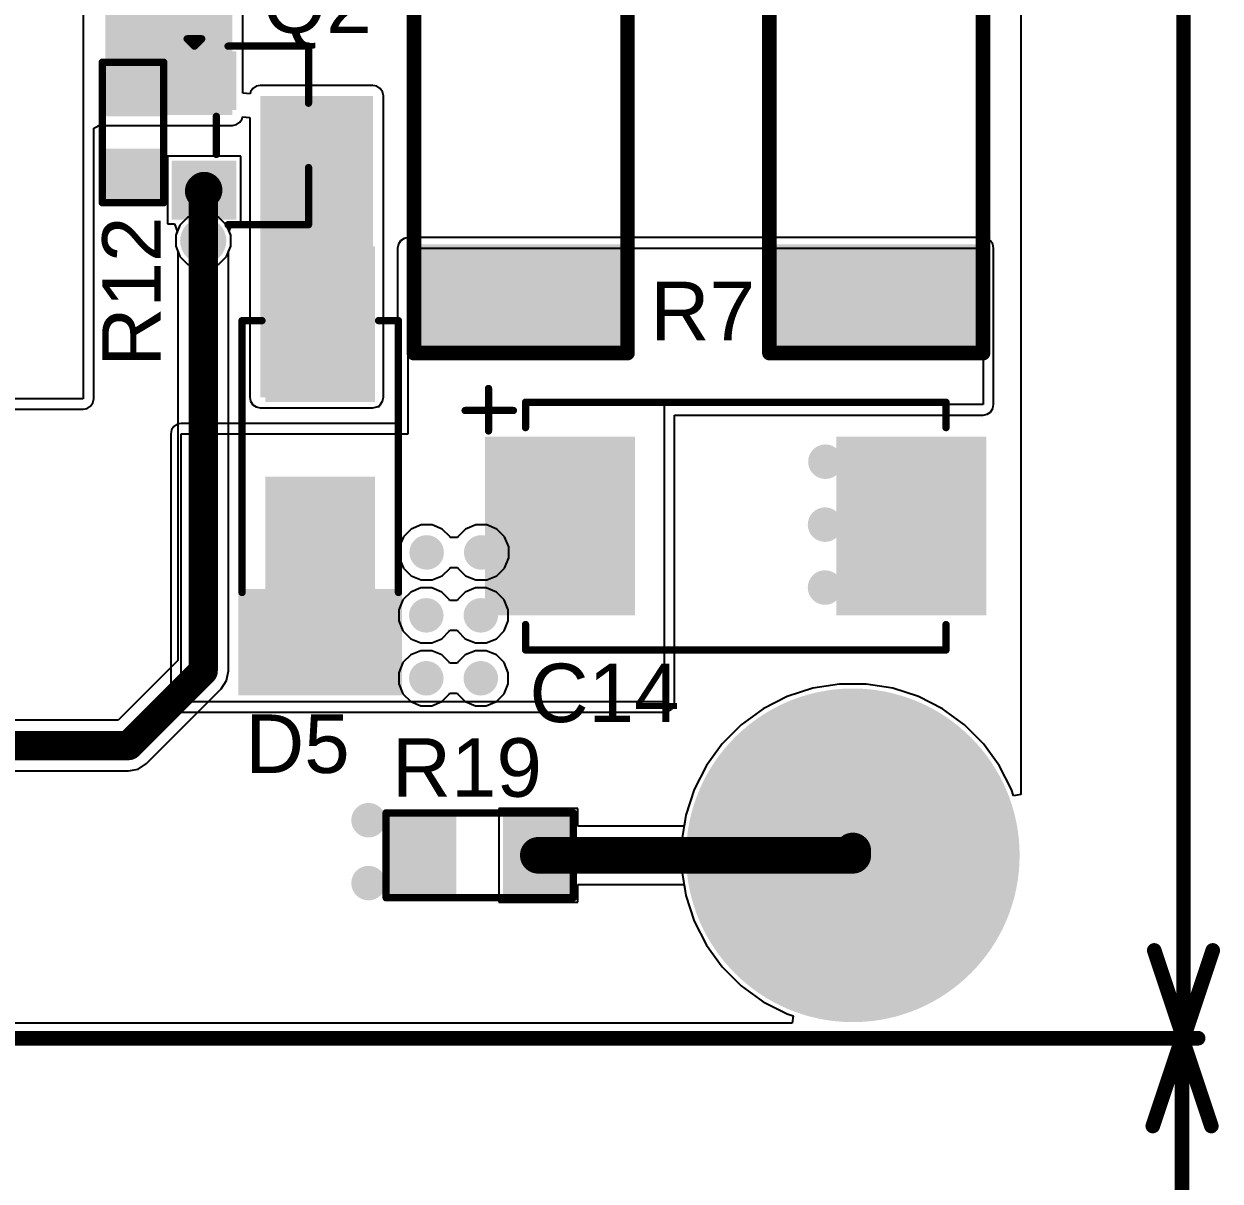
# Model space of a CAD drawing. Header units: millimetres. Extents: x 0 to 215, y 0 to 215.
# Drawn here: x 3.308 to 4.126, y 1.152 to 1.943 of the extents above; entities that cross this region are included whole.
import ezdxf

# ---------------------------------------------------------------- set-up
doc = ezdxf.new("R2010")
doc.units = ezdxf.units.MM
doc.header["$MEASUREMENT"] = 0
for name, color, linetype in [('BottomLayer', 5, 'Continuous'), ('BottomSolder', 6, 'Continuous'), ('Mechanical1', 6, 'Continuous'), ('MultiLayer', 9, 'Continuous'), ('PadHoleLayer', 156, 'Continuous'), ('TopLayer', 1, 'Continuous'), ('TopOverlay', 2, 'Continuous'), ('TopPaste', 8, 'Continuous'), ('TopSolder', 216, 'Continuous'), ('ViaHoleLayer', 16, 'Continuous')]:
    doc.layers.add(name, color=color, linetype=linetype)
doc.styles.add('Arial', font='', dxfattribs={"height": 0.2})
doc.styles.get('Arial').set_extended_font_data('Arial')

# ---------------------------------------------------------------- blocks, each defined once
blk = doc.blocks.new('RES_2512_10')
at = {"layer": 'TopLayer'}
for points in [[(-0.15945, 0.06693), (-0.09646, 0.06693), (-0.09646, -0.06693), (-0.15945, -0.06693)], [(0.09646, 0.06693), (0.15945, 0.06693), (0.15945, -0.06693), (0.09646, -0.06693)]]:
    blk.add_hatch(color=1, dxfattribs=at).paths.add_polyline_path(points)
at = {"layer": 'TopPaste'}
for points in [[(-0.15945, 0.06693), (-0.09646, 0.06693), (-0.09646, -0.06693), (-0.15945, -0.06693)], [(0.09646, 0.06693), (0.15945, 0.06693), (0.15945, -0.06693), (0.09646, -0.06693)]]:
    blk.add_hatch(color=8, dxfattribs=at).paths.add_polyline_path(points)
at = {"layer": 'TopSolder'}
for points in [[(-0.16345, 0.07093), (-0.09246, 0.07093), (-0.09246, -0.07093), (-0.16345, -0.07093)], [(0.09246, 0.07093), (0.16345, 0.07093), (0.16345, -0.07093), (0.09246, -0.07093)]]:
    blk.add_hatch(color=216, dxfattribs=at).paths.add_polyline_path(points)
at = {"layer": 'TopOverlay', "const_width": 0.01}
for points in [[(-0.167, -0.073), (-0.167, 0.073)], [(0.16679, 0.073), (-0.167, 0.073)], [(0.16679, -0.073), (0.16679, 0.073)], [(0.16679, -0.073), (-0.167, -0.073)]]:
    blk.add_lwpolyline(points, dxfattribs=at)
at = {"layer": 'TopOverlay', "const_width": 0.005}
for points in [[(-0.1695, 0.073, 1), (-0.1645, 0.073, 1)], [(-0.1695, 0.073, 1), (-0.1645, 0.073, 1)], [(0.16429, 0.073, 1), (0.16929, 0.073, 1)], [(0.16429, 0.073, 1), (0.16929, 0.073, 1)], [(-0.1695, -0.073, 1), (-0.1645, -0.073, 1)], [(-0.1695, -0.073, 1), (-0.1645, -0.073, 1)], [(0.16429, -0.073, 1), (0.16929, -0.073, 1)], [(0.16429, -0.073, 1), (0.16929, -0.073, 1)]]:
    blk.add_lwpolyline(points, format="xyb", close=True, dxfattribs=at)
blk = doc.blocks.new('RES_2512_11')
at = {"layer": 'TopLayer'}
for points in [[(-0.15945, 0.06693), (-0.09646, 0.06693), (-0.09646, -0.06693), (-0.15945, -0.06693)], [(0.09646, 0.06693), (0.15945, 0.06693), (0.15945, -0.06693), (0.09646, -0.06693)]]:
    blk.add_hatch(color=1, dxfattribs=at).paths.add_polyline_path(points)
at = {"layer": 'TopPaste'}
for points in [[(-0.15945, 0.06693), (-0.09646, 0.06693), (-0.09646, -0.06693), (-0.15945, -0.06693)], [(0.09646, 0.06693), (0.15945, 0.06693), (0.15945, -0.06693), (0.09646, -0.06693)]]:
    blk.add_hatch(color=8, dxfattribs=at).paths.add_polyline_path(points)
at = {"layer": 'TopSolder'}
for points in [[(-0.16345, 0.07093), (-0.09246, 0.07093), (-0.09246, -0.07093), (-0.16345, -0.07093)], [(0.09246, 0.07093), (0.16345, 0.07093), (0.16345, -0.07093), (0.09246, -0.07093)]]:
    blk.add_hatch(color=216, dxfattribs=at).paths.add_polyline_path(points)
at = {"layer": 'TopOverlay', "const_width": 0.01}
for points in [[(-0.167, -0.073), (-0.167, 0.073)], [(0.16679, 0.073), (-0.167, 0.073)], [(0.16679, -0.073), (0.16679, 0.073)], [(0.16679, -0.073), (-0.167, -0.073)]]:
    blk.add_lwpolyline(points, dxfattribs=at)
at = {"layer": 'TopOverlay', "const_width": 0.005}
for points in [[(-0.1695, 0.073, 1), (-0.1645, 0.073, 1)], [(-0.1695, 0.073, 1), (-0.1645, 0.073, 1)], [(0.16429, 0.073, 1), (0.16929, 0.073, 1)], [(0.16429, 0.073, 1), (0.16929, 0.073, 1)], [(-0.1695, -0.073, 1), (-0.1645, -0.073, 1)], [(-0.1695, -0.073, 1), (-0.1645, -0.073, 1)], [(0.16429, -0.073, 1), (0.16929, -0.073, 1)], [(0.16429, -0.073, 1), (0.16929, -0.073, 1)]]:
    blk.add_lwpolyline(points, format="xyb", close=True, dxfattribs=at)
blk = doc.blocks.new('R___0805_62')
at = {"layer": 'TopLayer'}
for points in [[(-0.06, 0.025), (-0.02, 0.025), (-0.02, -0.025), (-0.06, -0.025)], [(0.02, 0.025), (0.06, 0.025), (0.06, -0.025), (0.02, -0.025)]]:
    blk.add_hatch(color=1, dxfattribs=at).paths.add_polyline_path(points)
at = {"layer": 'TopPaste'}
for points in [[(-0.06, 0.025), (-0.02, 0.025), (-0.02, -0.025), (-0.06, -0.025)], [(0.02, 0.025), (0.06, 0.025), (0.06, -0.025), (0.02, -0.025)]]:
    blk.add_hatch(color=8, dxfattribs=at).paths.add_polyline_path(points)
at = {"layer": 'TopSolder'}
for points in [[(-0.064, 0.029), (-0.016, 0.029), (-0.016, -0.029), (-0.064, -0.029)], [(0.016, 0.029), (0.064, 0.029), (0.064, -0.029), (0.016, -0.029)]]:
    blk.add_hatch(color=216, dxfattribs=at).paths.add_polyline_path(points)
at = {"layer": 'TopOverlay', "const_width": 0.005}
for points in [[(-0.064, -0.029), (-0.064, 0.029)], [(-0.064, 0.029), (0.064, 0.029)], [(0.064, -0.029), (0.064, 0.029)], [(-0.064, -0.029), (0.064, -0.029)]]:
    blk.add_lwpolyline(points, dxfattribs=at)
at = {"layer": 'TopOverlay', "const_width": 0.0025}
for points in [[(-0.06525, 0.029, 1), (-0.06275, 0.029, 1)], [(-0.06525, 0.029, 1), (-0.06275, 0.029, 1)], [(0.06275, 0.029, 1), (0.06525, 0.029, 1)], [(0.06275, 0.029, 1), (0.06525, 0.029, 1)], [(-0.06525, -0.029, 1), (-0.06275, -0.029, 1)], [(-0.06525, -0.029, 1), (-0.06275, -0.029, 1)], [(0.06275, -0.029, 1), (0.06525, -0.029, 1)], [(0.06275, -0.029, 1), (0.06525, -0.029, 1)]]:
    blk.add_lwpolyline(points, format="xyb", close=True, dxfattribs=at)
blk = doc.blocks.new('R___0603_69')
at = {"layer": 'TopLayer'}
for points in [[(-0.015, 0.0175), (-0.015, -0.0175), (-0.045, -0.0175), (-0.045, 0.0175)], [(0.045, 0.0175), (0.045, -0.0175), (0.015, -0.0175), (0.015, 0.0175)]]:
    blk.add_hatch(color=1, dxfattribs=at).paths.add_polyline_path(points)
at = {"layer": 'TopPaste'}
for points in [[(-0.015, 0.0175), (-0.015, -0.0175), (-0.045, -0.0175), (-0.045, 0.0175)], [(0.045, 0.0175), (0.045, -0.0175), (0.015, -0.0175), (0.015, 0.0175)]]:
    blk.add_hatch(color=8, dxfattribs=at).paths.add_polyline_path(points)
at = {"layer": 'TopSolder'}
for points in [[(-0.011, 0.0215), (-0.011, -0.0215), (-0.049, -0.0215), (-0.049, 0.0215)], [(0.049, 0.0215), (0.049, -0.0215), (0.011, -0.0215), (0.011, 0.0215)]]:
    blk.add_hatch(color=216, dxfattribs=at).paths.add_polyline_path(points)
at = {"layer": 'TopOverlay', "const_width": 0.005}
for points in [[(0.048, 0.021), (-0.048, 0.021)], [(-0.048, -0.021), (-0.048, 0.021)], [(0.048, -0.021), (0.048, 0.021)], [(0.048, -0.021), (-0.048, -0.021)]]:
    blk.add_lwpolyline(points, dxfattribs=at)
at = {"layer": 'TopOverlay', "const_width": 0.0025}
for points in [[(-0.04925, 0.021, 1), (-0.04675, 0.021, 1)], [(-0.04925, 0.021, 1), (-0.04675, 0.021, 1)], [(0.04675, 0.021, 1), (0.04925, 0.021, 1)], [(0.04675, 0.021, 1), (0.04925, 0.021, 1)], [(-0.04925, -0.021, 1), (-0.04675, -0.021, 1)], [(-0.04925, -0.021, 1), (-0.04675, -0.021, 1)], [(0.04675, -0.021, 1), (0.04925, -0.021, 1)], [(0.04675, -0.021, 1), (0.04925, -0.021, 1)]]:
    blk.add_lwpolyline(points, format="xyb", close=True, dxfattribs=at)
blk = doc.blocks.new('SOT_23_84')
at = {"layer": 'TopLayer'}
for points in [[(-0.01614, 0.05748), (0.01614, 0.05748), (0.01614, 0.02126), (-0.01614, 0.02126)], [(-0.05354, -0.02126), (-0.02126, -0.02126), (-0.02126, -0.05748), (-0.05354, -0.05748)], [(0.02126, -0.02126), (0.05354, -0.02126), (0.05354, -0.05748), (0.02126, -0.05748)]]:
    blk.add_hatch(color=1, dxfattribs=at).paths.add_polyline_path(points)
at = {"layer": 'TopPaste'}
for points in [[(-0.01614, 0.05748), (0.01614, 0.05748), (0.01614, 0.02126), (-0.01614, 0.02126)], [(-0.05354, -0.02126), (-0.02126, -0.02126), (-0.02126, -0.05748), (-0.05354, -0.05748)], [(0.02126, -0.02126), (0.05354, -0.02126), (0.05354, -0.05748), (0.02126, -0.05748)]]:
    blk.add_hatch(color=8, dxfattribs=at).paths.add_polyline_path(points)
at = {"layer": 'TopSolder'}
for points in [[(-0.02014, 0.06148), (0.02014, 0.06148), (0.02014, 0.01726), (-0.02014, 0.01726)], [(-0.05754, -0.01726), (-0.01726, -0.01726), (-0.01726, -0.06148), (-0.05754, -0.06148)], [(0.01726, -0.01726), (0.05754, -0.01726), (0.05754, -0.06148), (0.01726, -0.06148)]]:
    blk.add_hatch(color=216, dxfattribs=at).paths.add_polyline_path(points)
at = {"layer": 'TopOverlay', "const_width": 0.005}
for points in [[(-0.061, -0.023), (-0.061, 0.032)], [(-0.022, 0.032), (-0.061, 0.032)], [(0.061, 0.032), (0.022, 0.032)], [(0.061, -0.023), (0.061, 0.032)], [(0.013, -0.031), (-0.013, -0.031)], [(-0.061, -0.046), (-0.066, -0.041)], [(-0.066, -0.051), (-0.066, -0.041)], [(-0.066, -0.051), (-0.061, -0.046)]]:
    blk.add_lwpolyline(points, dxfattribs=at)
at = {"layer": 'TopOverlay', "const_width": 0.0025}
for points in [[(-0.06225, 0.032, 1), (-0.05975, 0.032, 1)], [(-0.06225, 0.032, 1), (-0.05975, 0.032, 1)], [(-0.02325, 0.032, 1), (-0.02075, 0.032, 1)], [(0.02075, 0.032, 1), (0.02325, 0.032, 1)], [(0.05975, 0.032, 1), (0.06225, 0.032, 1)], [(0.05975, 0.032, 1), (0.06225, 0.032, 1)], [(-0.06225, -0.023, 1), (-0.05975, -0.023, 1)], [(0.05975, -0.023, 1), (0.06225, -0.023, 1)], [(-0.01425, -0.031, 1), (-0.01175, -0.031, 1)], [(0.01175, -0.031, 1), (0.01425, -0.031, 1)], [(-0.06725, -0.041, 1), (-0.06475, -0.041, 1)], [(-0.06725, -0.041, 1), (-0.06475, -0.041, 1)], [(-0.06725, -0.051, 1), (-0.06475, -0.051, 1)], [(-0.06725, -0.051, 1), (-0.06475, -0.051, 1)], [(-0.06225, -0.046, 1), (-0.05975, -0.046, 1)], [(-0.06225, -0.046, 1), (-0.05975, -0.046, 1)]]:
    blk.add_lwpolyline(points, format="xyb", close=True, dxfattribs=at)
blk = doc.blocks.new('4_40_P_______M________H_____88')
at = {"layer": 'BottomLayer'}
h = blk.add_hatch(color=5, dxfattribs=at)
edge = h.paths.add_edge_path()
edge.add_arc((0, 0), 0.11, 0, 360)
at = {"layer": 'BottomSolder'}
h = blk.add_hatch(color=6, dxfattribs=at)
edge = h.paths.add_edge_path()
edge.add_arc((0, 0), 0.114, 0, 360)
at = {"layer": 'MultiLayer'}
h = blk.add_hatch(color=9, dxfattribs=at)
edge = h.paths.add_edge_path()
edge.add_arc((0, 0), 0.11, 0, 360)
at = {"layer": 'PadHoleLayer'}
h = blk.add_hatch(color=156, dxfattribs=at)
edge = h.paths.add_edge_path()
edge.add_arc((0, 0), 0.074, 0, 360)
at = {"layer": 'TopLayer'}
h = blk.add_hatch(color=1, dxfattribs=at)
edge = h.paths.add_edge_path()
edge.add_arc((0, 0), 0.11, 0, 360)
at = {"layer": 'TopSolder'}
h = blk.add_hatch(color=216, dxfattribs=at)
edge = h.paths.add_edge_path()
edge.add_arc((0, 0), 0.114, 0, 360)
blk = doc.blocks.new('SMA_152')
at = {"layer": 'TopLayer'}
for points in [[(-0.12795, 0.03346), (-0.02953, 0.03346), (-0.02953, -0.03346), (-0.12795, -0.03346)], [(0.02953, 0.03346), (0.12795, 0.03346), (0.12795, -0.03346), (0.02953, -0.03346)]]:
    blk.add_hatch(color=1, dxfattribs=at).paths.add_polyline_path(points)
at = {"layer": 'TopOverlay'}
for points in [[(-0.175, -0.05597), (-0.12906, -0.05597), (-0.12906, 0.05598), (-0.175, 0.05598)], [(-0.12992, 0.03638), (-0.1022, 0.03638), (-0.1022, 0.05598), (-0.12992, 0.05598)], [(-0.12992, -0.05598), (-0.1022, -0.05598), (-0.1022, -0.03638), (-0.12992, -0.03638)]]:
    blk.add_hatch(color=2, dxfattribs=at).paths.add_polyline_path(points)
at = {"layer": 'TopPaste'}
for points in [[(-0.12795, 0.03346), (-0.02953, 0.03346), (-0.02953, -0.03346), (-0.12795, -0.03346)], [(0.02953, 0.03346), (0.12795, 0.03346), (0.12795, -0.03346), (0.02953, -0.03346)]]:
    blk.add_hatch(color=8, dxfattribs=at).paths.add_polyline_path(points)
at = {"layer": 'TopSolder'}
for points in [[(-0.13195, 0.03746), (-0.02553, 0.03746), (-0.02553, -0.03746), (-0.13195, -0.03746)], [(0.02553, 0.03746), (0.13195, 0.03746), (0.13195, -0.03746), (0.02553, -0.03746)]]:
    blk.add_hatch(color=216, dxfattribs=at).paths.add_polyline_path(points)
at = {"layer": 'TopOverlay', "const_width": 0.005}
for points in [[(-0.10465, 0.05345), (0.08115, 0.05345)], [(0.08115, 0.05345), (0.08115, 0.03985)], [(0.08115, -0.03985), (0.08115, -0.05345)], [(-0.10465, -0.05345), (0.08115, -0.05345)]]:
    blk.add_lwpolyline(points, dxfattribs=at)
at = {"layer": 'TopOverlay', "const_width": 0.0025}
for points in [[(-0.1059, 0.05345, 1), (-0.1034, 0.05345, 1)], [(0.0799, 0.05345, 1), (0.0824, 0.05345, 1)], [(0.0799, 0.05345, 1), (0.0824, 0.05345, 1)], [(0.0799, 0.03985, 1), (0.0824, 0.03985, 1)], [(0.0799, -0.03985, 1), (0.0824, -0.03985, 1)], [(-0.1059, -0.05345, 1), (-0.1034, -0.05345, 1)], [(0.0799, -0.05345, 1), (0.0824, -0.05345, 1)], [(0.0799, -0.05345, 1), (0.0824, -0.05345, 1)]]:
    blk.add_lwpolyline(points, format="xyb", close=True, dxfattribs=at)
blk = doc.blocks.new('C____D_192')
at = {"layer": 'TopLayer'}
for points in [[(-0.16732, 0.05709), (-0.07283, 0.05709), (-0.07283, -0.05709), (-0.16732, -0.05709)], [(0.07283, 0.05709), (0.16732, 0.05709), (0.16732, -0.05709), (0.07283, -0.05709)]]:
    blk.add_hatch(color=1, dxfattribs=at).paths.add_polyline_path(points)
at = {"layer": 'TopPaste'}
for points in [[(-0.16732, 0.05709), (-0.07283, 0.05709), (-0.07283, -0.05709), (-0.16732, -0.05709)], [(0.07283, 0.05709), (0.16732, 0.05709), (0.16732, -0.05709), (0.07283, -0.05709)]]:
    blk.add_hatch(color=8, dxfattribs=at).paths.add_polyline_path(points)
at = {"layer": 'TopSolder'}
for points in [[(-0.17132, 0.06109), (-0.06883, 0.06109), (-0.06883, -0.06109), (-0.17132, -0.06109)], [(0.06883, 0.06109), (0.17132, 0.06109), (0.17132, -0.06109), (0.06883, -0.06109)]]:
    blk.add_hatch(color=216, dxfattribs=at).paths.add_polyline_path(points)
at = {"layer": 'TopOverlay', "const_width": 0.005}
for points in [[(-0.169, 0.065), (-0.169, 0.094)], [(-0.1437, 0.08465), (0.1437, 0.08465)], [(-0.1437, 0.0673), (-0.1437, 0.08465)], [(0.1437, 0.0673), (0.1437, 0.08465)], [(-0.185, 0.079), (-0.152, 0.079)], [(-0.1437, -0.08465), (-0.1437, -0.0673)], [(0.1437, -0.08465), (0.1437, -0.0673)], [(-0.1437, -0.08465), (0.1437, -0.08465)]]:
    blk.add_lwpolyline(points, dxfattribs=at)
at = {"layer": 'TopOverlay', "const_width": 0.0025}
for points in [[(-0.17025, 0.094, 1), (-0.16775, 0.094, 1)], [(-0.14495, 0.08465, 1), (-0.14245, 0.08465, 1)], [(-0.14495, 0.08465, 1), (-0.14245, 0.08465, 1)], [(0.14245, 0.08465, 1), (0.14495, 0.08465, 1)], [(0.14245, 0.08465, 1), (0.14495, 0.08465, 1)], [(-0.18625, 0.079, 1), (-0.18375, 0.079, 1)], [(-0.15325, 0.079, 1), (-0.15075, 0.079, 1)], [(-0.17025, 0.065, 1), (-0.16775, 0.065, 1)], [(-0.14495, 0.0673, 1), (-0.14245, 0.0673, 1)], [(0.14245, 0.0673, 1), (0.14495, 0.0673, 1)], [(-0.14495, -0.0673, 1), (-0.14245, -0.0673, 1)], [(0.14245, -0.0673, 1), (0.14495, -0.0673, 1)], [(-0.14495, -0.08465, 1), (-0.14245, -0.08465, 1)], [(-0.14495, -0.08465, 1), (-0.14245, -0.08465, 1)], [(0.14245, -0.08465, 1), (0.14495, -0.08465, 1)], [(0.14245, -0.08465, 1), (0.14495, -0.08465, 1)]]:
    blk.add_lwpolyline(points, format="xyb", close=True, dxfattribs=at)

msp = doc.modelspace()

# ---------------------------------------------------------------- hatches: boundary and pattern name
at = {"layer": 'BottomLayer'}
h = msp.add_hatch(color=5, dxfattribs=at)
edge = h.paths.add_edge_path()
edge.add_arc((3.431, 1.795), 0.01181, 0, 360)
h = msp.add_hatch(color=5, dxfattribs=at)
edge = h.paths.add_edge_path()
edge.add_arc((3.85627, 1.644), 0.01181, 0, 360)
h = msp.add_hatch(color=5, dxfattribs=at)
edge = h.paths.add_edge_path()
edge.add_arc((3.856, 1.601), 0.01181, 0, 360)
h = msp.add_hatch(color=5, dxfattribs=at)
edge = h.paths.add_edge_path()
edge.add_arc((3.58373, 1.582), 0.01181, 0, 360)
h = msp.add_hatch(color=5, dxfattribs=at)
edge = h.paths.add_edge_path()
edge.add_arc((3.621, 1.582), 0.01181, 0, 360)
h = msp.add_hatch(color=5, dxfattribs=at)
edge = h.paths.add_edge_path()
edge.add_arc((3.856, 1.558), 0.01181, 0, 360)
h = msp.add_hatch(color=5, dxfattribs=at)
edge = h.paths.add_edge_path()
edge.add_arc((3.58346, 1.539), 0.01181, 0, 360)
h = msp.add_hatch(color=5, dxfattribs=at)
edge = h.paths.add_edge_path()
edge.add_arc((3.62073, 1.539), 0.01181, 0, 360)
h = msp.add_hatch(color=5, dxfattribs=at)
edge = h.paths.add_edge_path()
edge.add_arc((3.58346, 1.496), 0.01181, 0, 360)
h = msp.add_hatch(color=5, dxfattribs=at)
edge = h.paths.add_edge_path()
edge.add_arc((3.62073, 1.496), 0.01181, 0, 360)
h = msp.add_hatch(color=5, dxfattribs=at)
edge = h.paths.add_edge_path()
edge.add_arc((3.544, 1.399), 0.01181, 0, 360)
h = msp.add_hatch(color=5, dxfattribs=at)
edge = h.paths.add_edge_path()
edge.add_arc((3.544, 1.356), 0.01181, 0, 360)
at = {"layer": 'BottomSolder'}
h = msp.add_hatch(color=6, dxfattribs=at)
edge = h.paths.add_edge_path()
edge.add_arc((3.431, 1.795), 0.01581, 0, 360)
at = {"layer": 'TopLayer'}
for points in [[(3.364, 1.881), (3.451, 1.881), (3.451, 2.056), (3.364, 2.056)], [(3.47, 1.688), (3.547, 1.688), (3.547, 1.894), (3.47, 1.894)]]:
    msp.add_hatch(color=1, dxfattribs=at).paths.add_polyline_path(points)
h = msp.add_hatch(color=1, dxfattribs=at)
edge = h.paths.add_edge_path()
edge.add_arc((3.431, 1.795), 0.01181, 0, 360)
h = msp.add_hatch(color=1, dxfattribs=at)
edge = h.paths.add_edge_path()
edge.add_arc((3.85627, 1.644), 0.01181, 0, 360)
h = msp.add_hatch(color=1, dxfattribs=at)
edge = h.paths.add_edge_path()
edge.add_arc((3.856, 1.601), 0.01181, 0, 360)
h = msp.add_hatch(color=1, dxfattribs=at)
edge = h.paths.add_edge_path()
edge.add_arc((3.58373, 1.582), 0.01181, 0, 360)
h = msp.add_hatch(color=1, dxfattribs=at)
edge = h.paths.add_edge_path()
edge.add_arc((3.621, 1.582), 0.01181, 0, 360)
h = msp.add_hatch(color=1, dxfattribs=at)
edge = h.paths.add_edge_path()
edge.add_arc((3.856, 1.558), 0.01181, 0, 360)
h = msp.add_hatch(color=1, dxfattribs=at)
edge = h.paths.add_edge_path()
edge.add_arc((3.58346, 1.539), 0.01181, 0, 360)
h = msp.add_hatch(color=1, dxfattribs=at)
edge = h.paths.add_edge_path()
edge.add_arc((3.62073, 1.539), 0.01181, 0, 360)
h = msp.add_hatch(color=1, dxfattribs=at)
edge = h.paths.add_edge_path()
edge.add_arc((3.58346, 1.496), 0.01181, 0, 360)
h = msp.add_hatch(color=1, dxfattribs=at)
edge = h.paths.add_edge_path()
edge.add_arc((3.62073, 1.496), 0.01181, 0, 360)
h = msp.add_hatch(color=1, dxfattribs=at)
edge = h.paths.add_edge_path()
edge.add_arc((3.544, 1.399), 0.01181, 0, 360)
h = msp.add_hatch(color=1, dxfattribs=at)
edge = h.paths.add_edge_path()
edge.add_arc((3.544, 1.356), 0.01181, 0, 360)
at = {"layer": 'TopSolder'}
h = msp.add_hatch(color=216, dxfattribs=at)
edge = h.paths.add_edge_path()
edge.add_arc((3.431, 1.795), 0.01581, 0, 360)
at = {"layer": 'ViaHoleLayer'}
h = msp.add_hatch(color=16, dxfattribs=at)
edge = h.paths.add_edge_path()
edge.add_arc((3.431, 1.795), 0.00591, 0, 360)
h = msp.add_hatch(color=16, dxfattribs=at)
edge = h.paths.add_edge_path()
edge.add_arc((3.85627, 1.644), 0.00591, 0, 360)
h = msp.add_hatch(color=16, dxfattribs=at)
edge = h.paths.add_edge_path()
edge.add_arc((3.856, 1.601), 0.00591, 0, 360)
h = msp.add_hatch(color=16, dxfattribs=at)
edge = h.paths.add_edge_path()
edge.add_arc((3.58373, 1.582), 0.00591, 0, 360)
h = msp.add_hatch(color=16, dxfattribs=at)
edge = h.paths.add_edge_path()
edge.add_arc((3.621, 1.582), 0.00591, 0, 360)
h = msp.add_hatch(color=16, dxfattribs=at)
edge = h.paths.add_edge_path()
edge.add_arc((3.856, 1.558), 0.00591, 0, 360)
h = msp.add_hatch(color=16, dxfattribs=at)
edge = h.paths.add_edge_path()
edge.add_arc((3.58346, 1.539), 0.00591, 0, 360)
h = msp.add_hatch(color=16, dxfattribs=at)
edge = h.paths.add_edge_path()
edge.add_arc((3.62073, 1.539), 0.00591, 0, 360)
h = msp.add_hatch(color=16, dxfattribs=at)
edge = h.paths.add_edge_path()
edge.add_arc((3.58346, 1.496), 0.00591, 0, 360)
h = msp.add_hatch(color=16, dxfattribs=at)
edge = h.paths.add_edge_path()
edge.add_arc((3.62073, 1.496), 0.00591, 0, 360)
h = msp.add_hatch(color=16, dxfattribs=at)
edge = h.paths.add_edge_path()
edge.add_arc((3.544, 1.399), 0.00591, 0, 360)
h = msp.add_hatch(color=16, dxfattribs=at)
edge = h.paths.add_edge_path()
edge.add_arc((3.544, 1.356), 0.00591, 0, 360)

# ---------------------------------------------------------------- linework, layer by layer
at = {"layer": 'BottomLayer'}
for p, q in [((3.9898, 3.08353), (3.9898, 1.41647)), ((3.42034, 1.81095), (3.41505, 1.80566)), ((3.42726, 1.81381), (3.42034, 1.81095)), ((3.43474, 1.81381), (3.42726, 1.81381)), ((3.44166, 1.81095), (3.43474, 1.81381)), ((3.44695, 1.80566), (3.44166, 1.81095)), ((3.41505, 1.80566), (3.41219, 1.79874)), ((3.41219, 1.79874), (3.41219, 1.79126)), ((3.44981, 1.79874), (3.44695, 1.80566)), ((3.44981, 1.79126), (3.44981, 1.79874)), ((3.41219, 1.79126), (3.41367, 1.78769)), ((3.44833, 1.78769), (3.44981, 1.79126)), ((3.41367, 1.78769), (3.41367, 1.50818)), ((3.44833, 1.501), (3.44833, 1.78769)), ((3.57308, 1.59795), (3.56779, 1.59266)), ((3.57999, 1.60081), (3.57308, 1.59795)), ((3.58747, 1.60081), (3.57999, 1.60081)), ((3.59439, 1.59795), (3.58747, 1.60081)), ((3.59968, 1.59266), (3.59439, 1.59795)), ((3.61034, 1.59795), (3.60505, 1.59266)), ((3.61726, 1.60081), (3.61034, 1.59795)), ((3.62474, 1.60081), (3.61726, 1.60081)), ((3.63166, 1.59795), (3.62474, 1.60081)), ((3.63695, 1.59266), (3.63166, 1.59795)), ((3.56779, 1.59266), (3.56492, 1.58574)), ((3.59987, 1.59221), (3.59968, 1.59266)), ((3.60487, 1.59221), (3.59987, 1.59221)), ((3.60505, 1.59266), (3.60487, 1.59221)), ((3.63981, 1.58574), (3.63695, 1.59266)), ((3.56492, 1.58574), (3.56492, 1.57826)), ((3.56492, 1.57826), (3.56779, 1.57134)), ((3.63695, 1.57134), (3.63981, 1.57826)), ((3.63981, 1.57826), (3.63981, 1.58574)), ((3.56779, 1.57134), (3.57308, 1.56605)), ((3.59439, 1.56605), (3.59968, 1.57134)), ((3.59968, 1.57134), (3.59987, 1.5718)), ((3.59987, 1.5718), (3.60487, 1.5718)), ((3.60487, 1.5718), (3.60505, 1.57134)), ((3.60505, 1.57134), (3.61034, 1.56605)), ((3.63166, 1.56605), (3.63695, 1.57134)), ((3.57308, 1.56605), (3.57999, 1.56319)), ((3.57999, 1.56319), (3.58747, 1.56319)), ((3.58747, 1.56319), (3.59439, 1.56605)), ((3.61034, 1.56605), (3.61726, 1.56319)), ((3.61726, 1.56319), (3.62474, 1.56319)), ((3.62474, 1.56319), (3.63166, 1.56605)), ((3.57281, 1.55495), (3.56752, 1.54966)), ((3.57972, 1.55781), (3.57281, 1.55495)), ((3.58721, 1.55781), (3.57972, 1.55781)), ((3.59412, 1.55495), (3.58721, 1.55781)), ((3.59941, 1.54966), (3.59412, 1.55495)), ((3.61008, 1.55495), (3.60479, 1.54966)), ((3.61699, 1.55781), (3.61008, 1.55495)), ((3.62447, 1.55781), (3.61699, 1.55781)), ((3.63139, 1.55495), (3.62447, 1.55781)), ((3.63668, 1.54966), (3.63139, 1.55495)), ((3.56752, 1.54966), (3.56465, 1.54274)), ((3.5996, 1.5492), (3.59941, 1.54966)), ((3.6046, 1.5492), (3.5996, 1.5492)), ((3.60479, 1.54966), (3.6046, 1.5492)), ((3.63954, 1.54274), (3.63668, 1.54966)), ((3.56465, 1.54274), (3.56465, 1.53526)), ((3.63954, 1.53526), (3.63954, 1.54274)), ((3.56465, 1.53526), (3.56752, 1.52834)), ((3.63668, 1.52834), (3.63954, 1.53526)), ((3.56752, 1.52834), (3.57281, 1.52305)), ((3.57281, 1.52305), (3.57972, 1.52019)), ((3.58721, 1.52019), (3.59412, 1.52305)), ((3.59412, 1.52305), (3.59941, 1.52834)), ((3.59941, 1.52834), (3.5996, 1.52879)), ((3.5996, 1.52879), (3.6046, 1.52879)), ((3.6046, 1.52879), (3.60479, 1.52834)), ((3.60479, 1.52834), (3.61008, 1.52305)), ((3.61008, 1.52305), (3.61699, 1.52019)), ((3.62447, 1.52019), (3.63139, 1.52305)), ((3.63139, 1.52305), (3.63668, 1.52834)), ((3.57972, 1.51481), (3.57281, 1.51195)), ((3.57972, 1.52019), (3.58721, 1.52019)), ((3.58721, 1.51481), (3.57972, 1.51481)), ((3.59412, 1.51195), (3.58721, 1.51481)), ((3.61699, 1.51481), (3.61008, 1.51195)), ((3.61699, 1.52019), (3.62447, 1.52019)), ((3.62447, 1.51481), (3.61699, 1.51481)), ((3.63139, 1.51195), (3.62447, 1.51481)), ((3.41367, 1.50818), (3.37282, 1.46733)), ((3.56752, 1.50666), (3.56465, 1.49974)), ((3.57281, 1.51195), (3.56752, 1.50666)), ((3.59941, 1.50666), (3.59412, 1.51195)), ((3.5996, 1.50621), (3.59941, 1.50666)), ((3.6046, 1.50621), (3.5996, 1.50621)), ((3.60479, 1.50666), (3.6046, 1.50621)), ((3.61008, 1.51195), (3.60479, 1.50666)), ((3.63668, 1.50666), (3.63139, 1.51195)), ((3.63954, 1.49974), (3.63668, 1.50666)), ((3.44701, 1.49437), (3.44833, 1.501)), ((3.56465, 1.49974), (3.56465, 1.49226)), ((3.63954, 1.49226), (3.63954, 1.49974)), ((3.39226, 1.43774), (3.44326, 1.48874)), ((3.44326, 1.48874), (3.44701, 1.49437)), ((3.56465, 1.49226), (3.56752, 1.48534)), ((3.63668, 1.48534), (3.63954, 1.49226)), ((3.8476, 1.48912), (3.83009, 1.48343)), ((3.86579, 1.492), (3.8476, 1.48912)), ((3.88421, 1.492), (3.86579, 1.492)), ((3.9024, 1.48912), (3.88421, 1.492)), ((3.91991, 1.48343), (3.9024, 1.48912)), ((3.56752, 1.48534), (3.57281, 1.48005)), ((3.57281, 1.48005), (3.57972, 1.47719)), ((3.58721, 1.47719), (3.59412, 1.48005)), ((3.59412, 1.48005), (3.59941, 1.48534)), ((3.59941, 1.48534), (3.5996, 1.48579)), ((3.5996, 1.48579), (3.6046, 1.48579)), ((3.6046, 1.48579), (3.60479, 1.48534)), ((3.60479, 1.48534), (3.61008, 1.48005)), ((3.61008, 1.48005), (3.61699, 1.47719)), ((3.62447, 1.47719), (3.63139, 1.48005)), ((3.63139, 1.48005), (3.63668, 1.48534)), ((3.83009, 1.48343), (3.81368, 1.47507)), ((3.93632, 1.47507), (3.91991, 1.48343)), ((3.57972, 1.47719), (3.58721, 1.47719)), ((3.61699, 1.47719), (3.62447, 1.47719)), ((3.81368, 1.47507), (3.79878, 1.46424)), ((3.95122, 1.46424), (3.93632, 1.47507)), ((3.37282, 1.46733), (2.64401, 1.46733)), ((3.79878, 1.46424), (3.78576, 1.45122)), ((3.96424, 1.45122), (3.95122, 1.46424)), ((3.78576, 1.45122), (3.77493, 1.43632)), ((3.97507, 1.43632), (3.96424, 1.45122)), ((2.591, 1.43267), (3.38, 1.43267)), ((3.38, 1.43267), (3.38663, 1.43399)), ((3.38663, 1.43399), (3.39226, 1.43774)), ((3.77493, 1.43632), (3.76657, 1.41991)), ((3.98343, 1.41991), (3.97507, 1.43632)), ((3.76657, 1.41991), (3.76088, 1.4024)), ((3.9848, 1.41568), (3.98343, 1.41991)), ((3.9898, 1.41647), (3.9848, 1.41568)), ((3.76088, 1.4024), (3.758, 1.38421)), ((3.758, 1.38421), (3.758, 1.36579)), ((3.758, 1.36579), (3.76088, 1.3476)), ((3.76088, 1.3476), (3.76657, 1.33009)), ((3.76657, 1.33009), (3.77493, 1.31368)), ((3.77493, 1.31368), (3.78576, 1.29878)), ((3.78576, 1.29878), (3.79878, 1.28576)), ((3.79878, 1.28576), (3.81368, 1.27493)), ((3.81368, 1.27493), (3.83009, 1.26657)), ((3.83353, 1.2602), (2.96615, 1.2602)), ((3.83009, 1.26657), (3.83432, 1.2652)), ((3.83432, 1.2652), (3.83353, 1.2602))]:
    msp.add_line(p, q, dxfattribs=at)
at = {"layer": 'BottomLayer', "const_width": 0.02}
for points in [[(3.431, 1.501), (3.431, 1.795)], [(3.38, 1.45), (3.431, 1.501)], [(2.591, 1.45), (3.38, 1.45)]]:
    msp.add_lwpolyline(points, dxfattribs=at)
at = {"layer": 'BottomLayer', "const_width": 0.01}
for points in [[(3.426, 1.795, 1), (3.436, 1.795, 1)], [(3.426, 1.501, 1), (3.436, 1.501, 1)], [(3.426, 1.501, 1), (3.436, 1.501, 1)], [(3.375, 1.45, 1), (3.385, 1.45, 1)], [(3.375, 1.45, 1), (3.385, 1.45, 1)]]:
    msp.add_lwpolyline(points, format="xyb", close=True, dxfattribs=at)
at = {"layer": 'Mechanical1', "const_width": 0.01}
for points in [[(4.101, 1.25), (4.101, 2.02306)], [(4.081, 1.31), (4.101, 1.25)], [(4.101, 1.25), (4.121, 1.31)], [(0.765, 1.25), (4.11, 1.25)], [(4.015, 1.25), (4.111, 1.25)], [(4.08, 1.19), (4.1, 1.25)], [(4.1, 1.25), (4.12, 1.19)], [(4.1, 0.81494), (4.1, 1.25)]]:
    msp.add_lwpolyline(points, dxfattribs=at)
at = {"layer": 'Mechanical1', "const_width": 0.005}
for points in [[(4.0785, 1.31, 1), (4.0835, 1.31, 1)], [(4.1185, 1.31, 1), (4.1235, 1.31, 1)], [(4.0125, 1.25, 1), (4.0175, 1.25, 1)], [(4.0975, 1.25, 1), (4.1025, 1.25, 1)], [(4.0975, 1.25, 1), (4.1025, 1.25, 1)], [(4.0975, 1.25, 1), (4.1025, 1.25, 1)], [(4.0985, 1.25, 1), (4.1035, 1.25, 1)], [(4.0985, 1.25, 1), (4.1035, 1.25, 1)], [(4.0985, 1.25, 1), (4.1035, 1.25, 1)], [(4.1075, 1.25, 1), (4.1125, 1.25, 1)], [(4.1085, 1.25, 1), (4.1135, 1.25, 1)], [(4.0775, 1.19, 1), (4.0825, 1.19, 1)], [(4.1175, 1.19, 1), (4.1225, 1.19, 1)]]:
    msp.add_lwpolyline(points, format="xyb", close=True, dxfattribs=at)
at = {"layer": 'TopLayer'}
for p, q in [((3.9898, 3.08353), (3.9898, 1.41647)), ((3.349, 2.086), (3.349, 1.687)), ((3.45814, 1.89587), (3.45814, 1.99286)), ((3.46341, 1.89673), (3.46314, 1.89538)), ((3.46495, 1.89905), (3.46341, 1.89673)), ((3.46727, 1.90059), (3.46495, 1.89905)), ((3.47, 1.90114), (3.46727, 1.90059)), ((3.547, 1.90114), (3.47, 1.90114)), ((3.54973, 1.90059), (3.547, 1.90114)), ((3.55205, 1.89905), (3.54973, 1.90059)), ((3.55359, 1.89673), (3.55205, 1.89905)), ((3.55414, 1.894), (3.55359, 1.89673)), ((3.46314, 1.89538), (3.45814, 1.89587)), ((3.55414, 1.688), (3.55414, 1.894)), ((3.35614, 1.87185), (3.36114, 1.87449)), ((3.36114, 1.87449), (3.36127, 1.87441)), ((3.36127, 1.87441), (3.364, 1.87386)), ((3.364, 1.87386), (3.451, 1.87386)), ((3.451, 1.87386), (3.45373, 1.87441)), ((3.45373, 1.87441), (3.45605, 1.87595)), ((3.45605, 1.87595), (3.45759, 1.87827)), ((3.45759, 1.87827), (3.45786, 1.87962)), ((3.45786, 1.87962), (3.46286, 1.87913)), ((3.46286, 1.87913), (3.46286, 1.688)), ((3.35614, 1.687), (3.35614, 1.87185)), ((3.45674, 1.85274), (3.40652, 1.85274)), ((3.40652, 1.85274), (3.40652, 1.80646)), ((3.45674, 1.80646), (3.45674, 1.85274)), ((3.40652, 1.80646), (3.41128, 1.80646)), ((3.41128, 1.80646), (3.41331, 1.80146)), ((3.41331, 1.80146), (3.41219, 1.79874)), ((3.41219, 1.79874), (3.41219, 1.79126)), ((3.44869, 1.80146), (3.45072, 1.80646)), ((3.44981, 1.79874), (3.44869, 1.80146)), ((3.44981, 1.79126), (3.44981, 1.79874)), ((3.45072, 1.80646), (3.45674, 1.80646)), ((3.41219, 1.79126), (3.41505, 1.78434)), ((3.44695, 1.78434), (3.44981, 1.79126)), ((3.56441, 1.79273), (3.56386, 1.79)), ((3.56595, 1.79505), (3.56441, 1.79273)), ((3.56827, 1.79659), (3.56595, 1.79505)), ((3.571, 1.79714), (3.56827, 1.79659)), ((3.964, 1.79714), (3.571, 1.79714)), ((3.96673, 1.79659), (3.964, 1.79714)), ((3.96905, 1.79505), (3.96673, 1.79659)), ((3.97059, 1.79273), (3.96905, 1.79505)), ((3.97114, 1.79), (3.97059, 1.79273)), ((3.41505, 1.78434), (3.42034, 1.77905)), ((3.44166, 1.77905), (3.44695, 1.78434)), ((3.56386, 1.79), (3.56386, 1.67014)), ((3.571, 1.663), (3.571, 1.79)), ((3.571, 1.79), (3.964, 1.79)), ((3.964, 1.79), (3.964, 1.683)), ((3.97114, 1.683), (3.97114, 1.79)), ((3.42034, 1.77905), (3.42726, 1.77619)), ((3.42726, 1.77619), (3.43474, 1.77619)), ((3.43474, 1.77619), (3.44166, 1.77905)), ((3.349, 1.687), (3.127, 1.687)), ((3.35405, 1.68195), (3.35559, 1.68427)), ((3.35559, 1.68427), (3.35614, 1.687)), ((3.46286, 1.688), (3.46341, 1.68527)), ((3.46341, 1.68527), (3.46495, 1.68295)), ((3.55205, 1.68295), (3.55359, 1.68527)), ((3.55359, 1.68527), (3.55414, 1.688)), ((3.127, 1.67986), (3.349, 1.67986)), ((3.349, 1.67986), (3.35173, 1.68041)), ((3.35173, 1.68041), (3.35405, 1.68195)), ((3.46495, 1.68295), (3.46727, 1.68141)), ((3.46727, 1.68141), (3.47, 1.68086)), ((3.47, 1.68086), (3.547, 1.68086)), ((3.547, 1.68086), (3.54973, 1.68141)), ((3.54973, 1.68141), (3.5503, 1.68179)), ((3.5503, 1.68179), (3.55146, 1.68179)), ((3.55146, 1.68256), (3.55205, 1.68295)), ((3.55146, 1.68179), (3.55146, 1.68256)), ((3.964, 1.683), (3.746, 1.683)), ((3.746, 1.683), (3.746, 1.48)), ((3.964, 1.67586), (3.96673, 1.67641)), ((3.96673, 1.67641), (3.96905, 1.67795)), ((3.96905, 1.67795), (3.97059, 1.68027)), ((3.97059, 1.68027), (3.97114, 1.683)), ((3.41095, 1.66805), (3.40941, 1.66573)), ((3.41327, 1.66959), (3.41095, 1.66805)), ((3.416, 1.67014), (3.41327, 1.66959)), ((3.56386, 1.67014), (3.416, 1.67014)), ((3.75314, 1.48), (3.75314, 1.67586)), ((3.75314, 1.67586), (3.964, 1.67586)), ((3.40941, 1.66573), (3.40886, 1.663)), ((3.40886, 1.663), (3.40886, 1.48)), ((3.416, 1.48), (3.416, 1.663)), ((3.416, 1.663), (3.571, 1.663)), ((3.8476, 1.48912), (3.83009, 1.48343)), ((3.86579, 1.492), (3.8476, 1.48912)), ((3.88421, 1.492), (3.86579, 1.492)), ((3.9024, 1.48912), (3.88421, 1.492)), ((3.91991, 1.48343), (3.9024, 1.48912)), ((3.40886, 1.48), (3.40941, 1.47727)), ((3.746, 1.48), (3.416, 1.48)), ((3.75259, 1.47727), (3.75314, 1.48)), ((3.83009, 1.48343), (3.81368, 1.47507)), ((3.93632, 1.47507), (3.91991, 1.48343)), ((3.40941, 1.47727), (3.41095, 1.47495)), ((3.41095, 1.47495), (3.41327, 1.47341)), ((3.41327, 1.47341), (3.416, 1.47286)), ((3.416, 1.47286), (3.746, 1.47286)), ((3.746, 1.47286), (3.74873, 1.47341)), ((3.74873, 1.47341), (3.75105, 1.47495)), ((3.75105, 1.47495), (3.75259, 1.47727)), ((3.81368, 1.47507), (3.79878, 1.46424)), ((3.95122, 1.46424), (3.93632, 1.47507)), ((3.79878, 1.46424), (3.78576, 1.45122)), ((3.96424, 1.45122), (3.95122, 1.46424)), ((3.78576, 1.45122), (3.77493, 1.43632)), ((3.97507, 1.43632), (3.96424, 1.45122)), ((3.77493, 1.43632), (3.76657, 1.41991)), ((3.98343, 1.41991), (3.97507, 1.43632)), ((3.76657, 1.41991), (3.76088, 1.4024)), ((3.9848, 1.41568), (3.98343, 1.41991)), ((3.9898, 1.41647), (3.9848, 1.41568)), ((3.687, 1.407), (3.633, 1.407)), ((3.633, 1.407), (3.633, 1.343)), ((3.687, 1.39488), (3.687, 1.407)), ((3.76088, 1.4024), (3.75969, 1.39488)), ((3.75969, 1.39488), (3.687, 1.39488)), ((3.687, 1.343), (3.687, 1.35512)), ((3.687, 1.35512), (3.75969, 1.35512)), ((3.75969, 1.35512), (3.76088, 1.3476)), ((3.633, 1.343), (3.687, 1.343)), ((3.76088, 1.3476), (3.76657, 1.33009)), ((3.76657, 1.33009), (3.77493, 1.31368)), ((3.77493, 1.31368), (3.78576, 1.29878)), ((3.78576, 1.29878), (3.79878, 1.28576)), ((3.79878, 1.28576), (3.81368, 1.27493)), ((3.81368, 1.27493), (3.83009, 1.26657)), ((3.83353, 1.2602), (2.61614, 1.2602)), ((3.83009, 1.26657), (3.83432, 1.2652)), ((3.83432, 1.2652), (3.83353, 1.2602))]:
    msp.add_line(p, q, dxfattribs=at)
for points, const_width in [([(3.431, 1.82897), (3.43163, 1.8296)], 0.025), ([(3.431, 1.795), (3.431, 1.82897)], 0.02), ([(3.875, 1.375), (3.875, 1.378)], 0.025), ([(3.66, 1.375), (3.875, 1.375)], 0.025)]:
    msp.add_lwpolyline(points, dxfattribs=dict(at, const_width=const_width))
for points, const_width in [([(3.42475, 1.82897, 1), (3.43725, 1.82897, 1)], 0.0125), ([(3.42538, 1.8296, 1), (3.43788, 1.8296, 1)], 0.0125), ([(3.426, 1.82897, 1), (3.436, 1.82897, 1)], 0.01), ([(3.426, 1.795, 1), (3.436, 1.795, 1)], 0.01), ([(3.86875, 1.378, 1), (3.88125, 1.378, 1)], 0.0125), ([(3.65375, 1.375, 1), (3.66625, 1.375, 1)], 0.0125), ([(3.86875, 1.375, 1), (3.88125, 1.375, 1)], 0.0125), ([(3.86875, 1.375, 1), (3.88125, 1.375, 1)], 0.0125)]:
    msp.add_lwpolyline(points, format="xyb", close=True, dxfattribs=dict(at, const_width=const_width))

# ---------------------------------------------------------------- block references
for name, p, rotation in [('RES_2512_11', (3.648, 1.885), 270), ('RES_2512_10', (3.891, 1.885), 270), ('SOT_23_84', (3.471, 1.867), 270), ('R___0603_69', (3.383, 1.869), 270), ('SMA_152', (3.511, 1.65926), 90)]:
    msp.add_blockref(name, p, dxfattribs=dict(rotation=rotation))
for name, p in [('C____D_192', (3.795, 1.6)), ('4_40_P_______M________H_____88', (3.875, 1.375)), ('R___0805_62', (3.62, 1.375))]:
    msp.add_blockref(name, p)

# ---------------------------------------------------------------- texts
at = {"layer": 'TopOverlay', "style": 'Arial'}
for s, p in [('Q2', (3.47168, 1.93701)), ('R7', (3.73668, 1.72701)), ('C14', (3.65402, 1.46601)), ('D5', (3.45968, 1.43127)), ('R19', (3.56002, 1.41501))]:
    msp.add_text(s, height=0.04, dxfattribs=at).set_placement(p)
msp.add_text('R12', height=0.04, rotation=90, dxfattribs=at).set_placement((3.40199, 1.70902))

doc.saveas('drawing.dxf')
